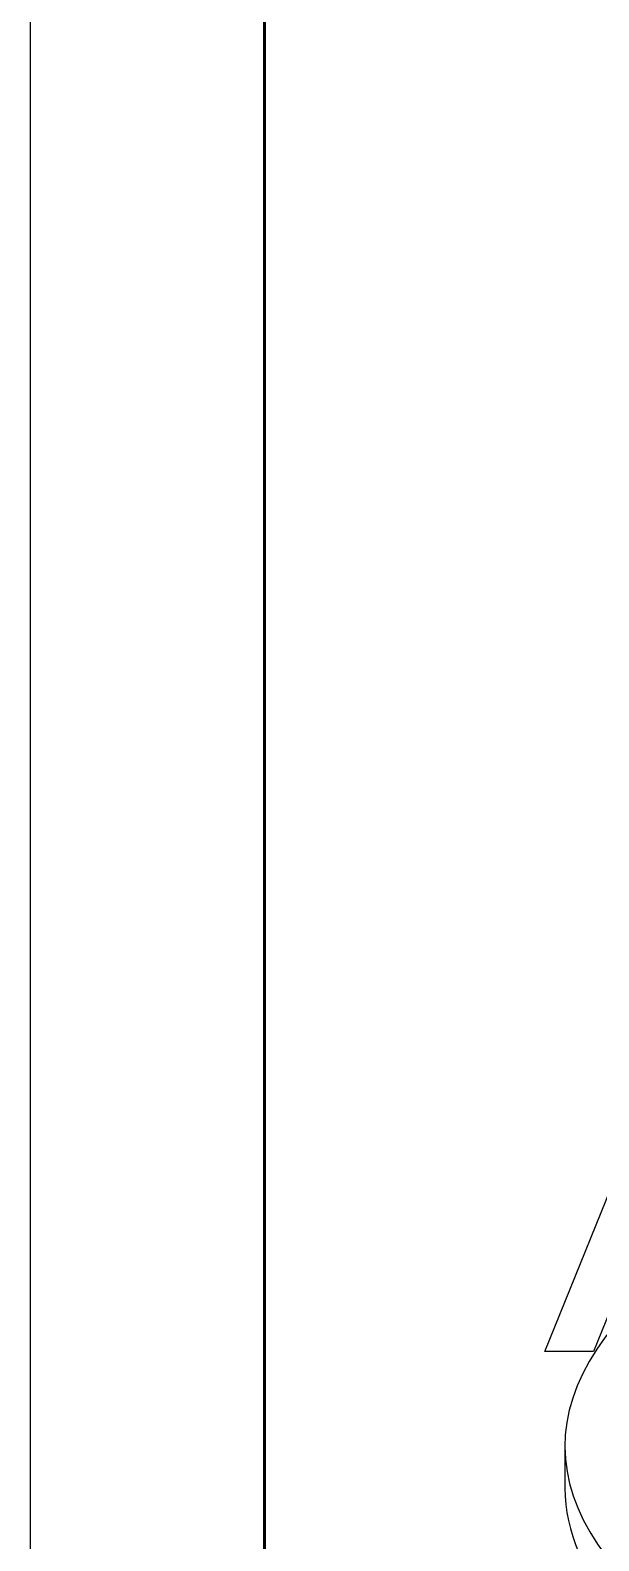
# Model space of a CAD drawing. Extents: x -483223 to 550073, y -164053 to -64662.
# Drawn here: x 362448 to 364874, y -147006 to -140557 of the extents above; entities that cross this region are included whole.
import ezdxf

# ---------------------------------------------------------------- set-up
doc = ezdxf.new("R2010")
doc.units = 0
doc.header["$MEASUREMENT"] = 0
doc.layers.get('0').update_dxf_attribs({"color": 40, "linetype": 'CONTINUOUS'})

msp = doc.modelspace()

# ---------------------------------------------------------------- linework, layer by layer
for p, q in [((364643.6668, -146197.7117), (365083.8764, -145110.9742)), ((365257.4364, -145197.1443), (364851.3785, -146197.7117)), ((364851.3785, -146197.7117), (364643.6668, -146197.7117))]:
    msp.add_line(p, q)
at = {"linetype": 'Continuous', "extrusion": (0.96081, -0.077587, 0.266129)}
msp.add_line((364729.7314, -146602.2635), (364729.7314, -146781.4516), dxfattribs=at)
msp.add_lwpolyline([(362447.761, -164053.3584), (404497.761, -164053.3584), (404497.761, -134353.3584), (362447.761, -134353.3584)], close=True)
at = {"lineweight": 60}
msp.add_lwpolyline([(363447.761, -163803.3584), (404247.761, -163803.3584), (404247.761, -134603.3584), (363447.761, -134603.3584)], close=True, dxfattribs=at)
at = {"linetype": 'Continuous'}
for centre, major_axis, start_param, end_param in [((372835, -146602.2635), (8105.2686, 0), 2.88834227, 3.627381726), ((372835, -146781.4516), (-8105.2686, 0), 0, 0.486090219)]:
    msp.add_ellipse(centre, major_axis=major_axis, ratio=0.279887309, start_param=start_param, end_param=end_param, dxfattribs=at)

doc.saveas('drawing.dxf')
